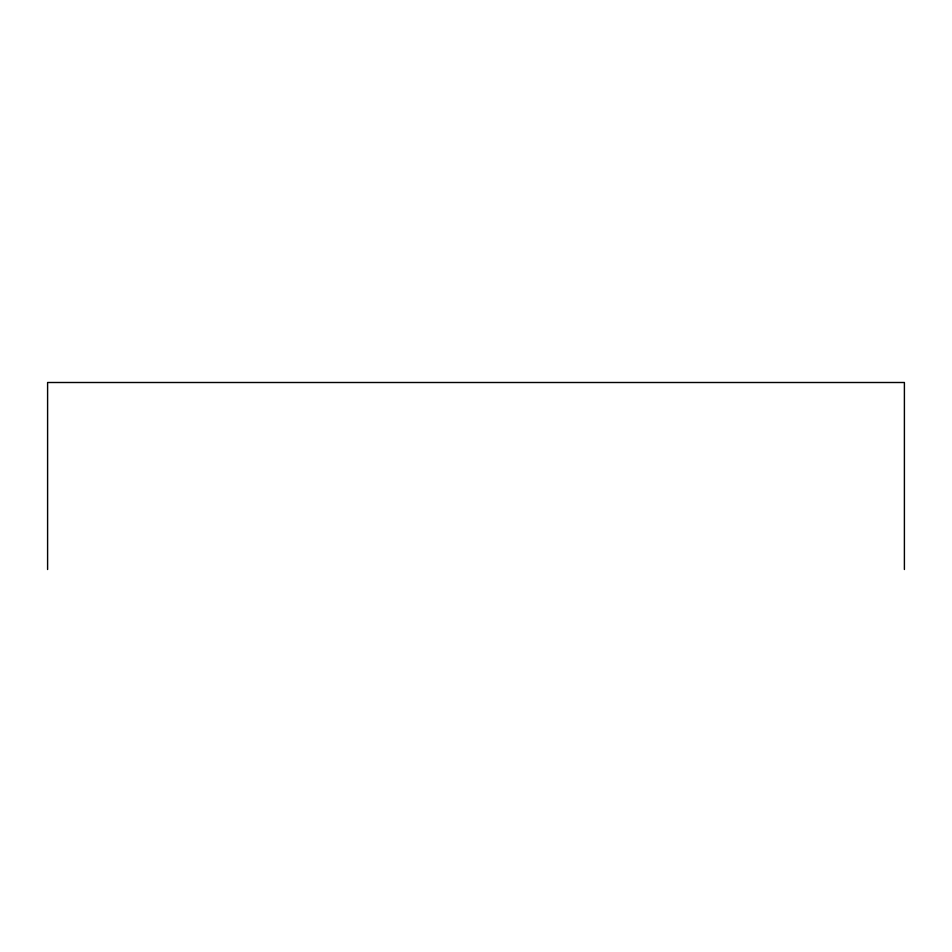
<?xml version="1.0" encoding="UTF-8"?>
<svg xmlns="http://www.w3.org/2000/svg" width="952" height="952" viewBox="0 0 952 952"><rect width="100%" height="100%" fill="white"/><g stroke="black" fill="none" stroke-linecap="round" stroke-linejoin="round"><path stroke-width="1.43" d="M904.4 569.498L904.4 382.502L47.6 382.502L47.6 569.498"/></g></svg>
